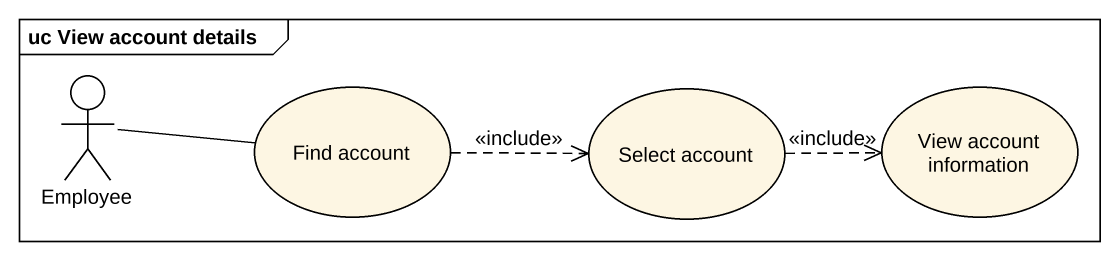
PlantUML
@startuml
mainframe uc View account details
actor Employee
usecase "Find account" as Find_account
usecase "Select account" as Select_account
usecase "View account information" as View_account_information
Employee -right- Find_account
Find_account .right.> Select_account : <<include>>
Select_account .right.> View_account_information : <<include>>
@enduml
